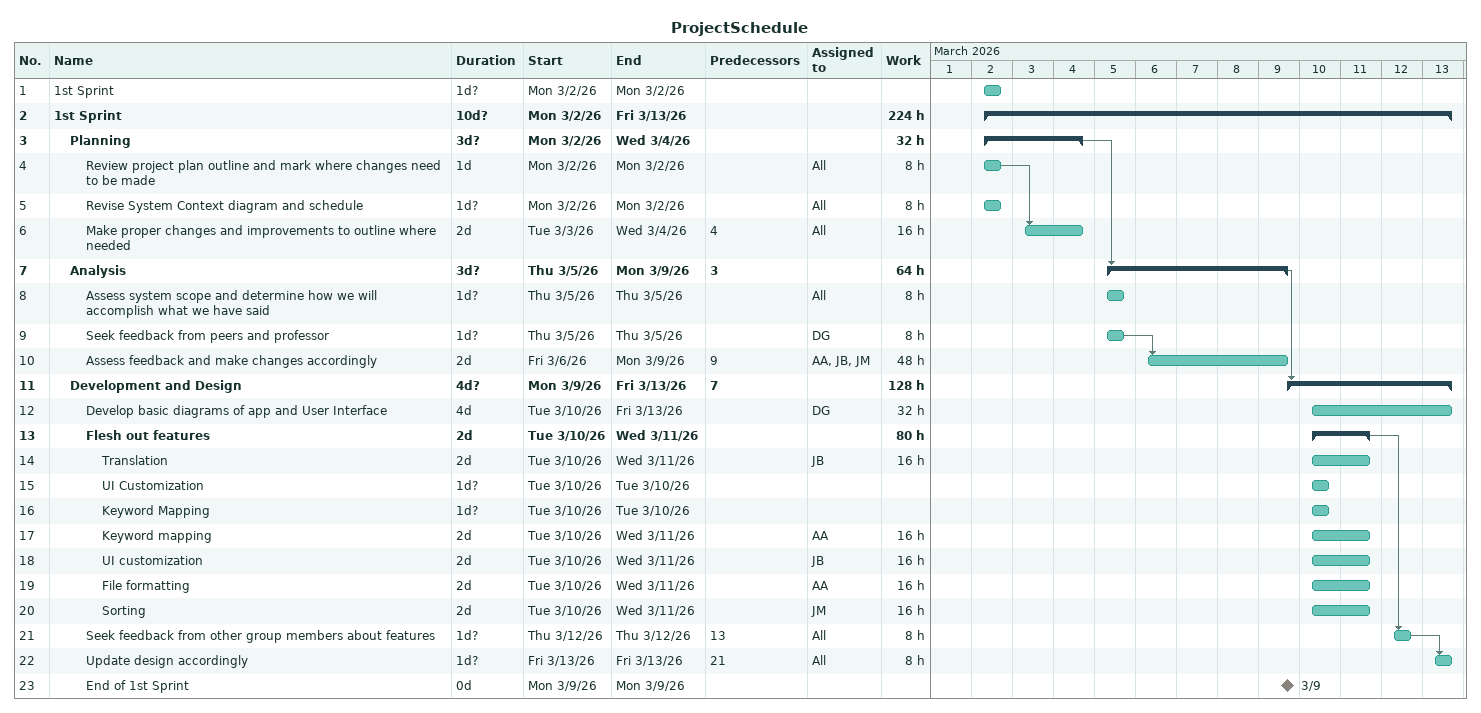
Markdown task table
ProjectSchedule

| ID | Level | Task | Duration | Start | Finish | Predecessors | Resources | Work (h) |
|---|---|---|---|---|---|---|---|---|
| 1 | 1 | 1st Sprint | 1d? | 2026-03-02 | 2026-03-02 |  |  |  |
| 2 | 1 | **1st Sprint** | 10d? | 2026-03-02 | 2026-03-13 |  |  | 224 |
| 3 | 2 | **Planning** | 3d? | 2026-03-02 | 2026-03-04 |  |  | 32 |
| 4 | 3 | Review project plan outline and mark where changes need to be made | 1d | 2026-03-02 | 2026-03-02 |  | All | 8 |
| 5 | 3 | Revise System Context diagram and schedule | 1d? | 2026-03-02 | 2026-03-02 |  | All | 8 |
| 6 | 3 | Make proper changes and improvements to outline where needed | 2d | 2026-03-03 | 2026-03-04 | 4 | All | 16 |
| 7 | 2 | **Analysis** | 3d? | 2026-03-05 | 2026-03-09 | 3 |  | 64 |
| 8 | 3 | Assess system scope and determine how we will accomplish what we have said | 1d? | 2026-03-05 | 2026-03-05 |  | All | 8 |
| 9 | 3 | Seek feedback from peers and professor | 1d? | 2026-03-05 | 2026-03-05 |  | DG | 8 |
| 10 | 3 | Assess feedback and make changes accordingly | 2d | 2026-03-06 | 2026-03-09 | 9 | AA, JB, JM | 48 |
| 11 | 2 | **Development and Design** | 4d? | 2026-03-09 | 2026-03-13 | 7 |  | 128 |
| 12 | 3 | Develop basic diagrams of app and User Interface | 4d | 2026-03-10 | 2026-03-13 |  | DG | 32 |
| 13 | 3 | **Flesh out features** | 2d | 2026-03-10 | 2026-03-11 |  |  | 80 |
| 14 | 4 | Translation | 2d | 2026-03-10 | 2026-03-11 |  | JB | 16 |
| 15 | 4 | UI Customization | 1d? | 2026-03-10 | 2026-03-10 |  |  |  |
| 16 | 4 | Keyword Mapping | 1d? | 2026-03-10 | 2026-03-10 |  |  |  |
| 17 | 4 | Keyword mapping | 2d | 2026-03-10 | 2026-03-11 |  | AA | 16 |
| 18 | 4 | UI customization | 2d | 2026-03-10 | 2026-03-11 |  | JB | 16 |
| 19 | 4 | File formatting | 2d | 2026-03-10 | 2026-03-11 |  | AA | 16 |
| 20 | 4 | Sorting | 2d | 2026-03-10 | 2026-03-11 |  | JM | 16 |
| 21 | 3 | Seek feedback from other group members about features | 1d? | 2026-03-12 | 2026-03-12 | 13 | All | 8 |
| 22 | 3 | Update design accordingly | 1d? | 2026-03-13 | 2026-03-13 | 21 | All | 8 |
| 23 | 3 | End of 1st Sprint | 0d | 2026-03-09 | 2026-03-09 |  |  |  |
